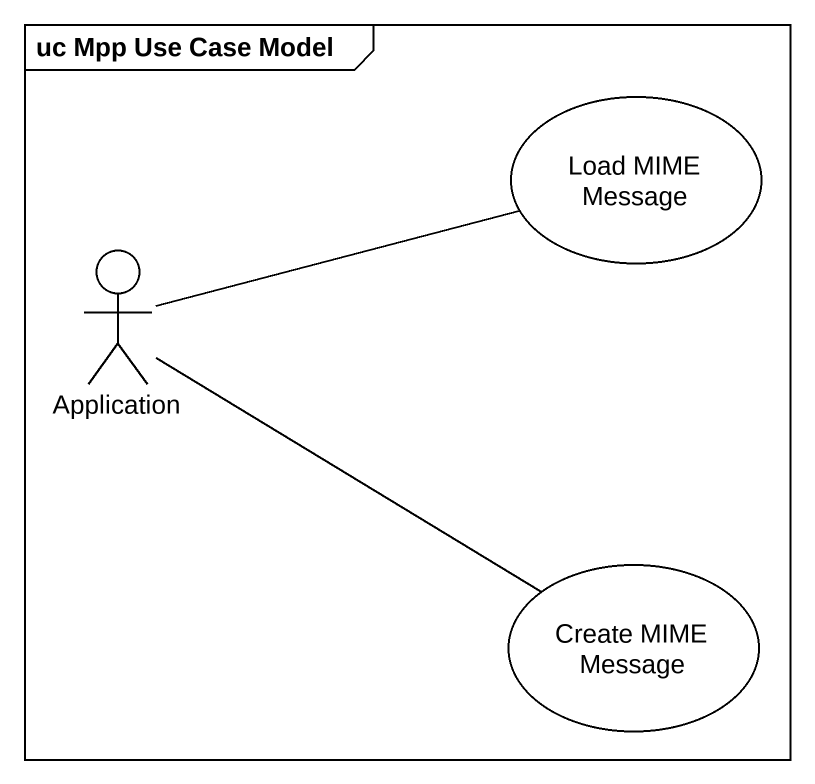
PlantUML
@startuml
mainframe uc Mpp Use Case Model
usecase "Load MIME Message" as Load_MIME_Message
actor Application
usecase "Create MIME Message" as Create_MIME_Message
Application -right- Load_MIME_Message
Application -right- Create_MIME_Message
@enduml
